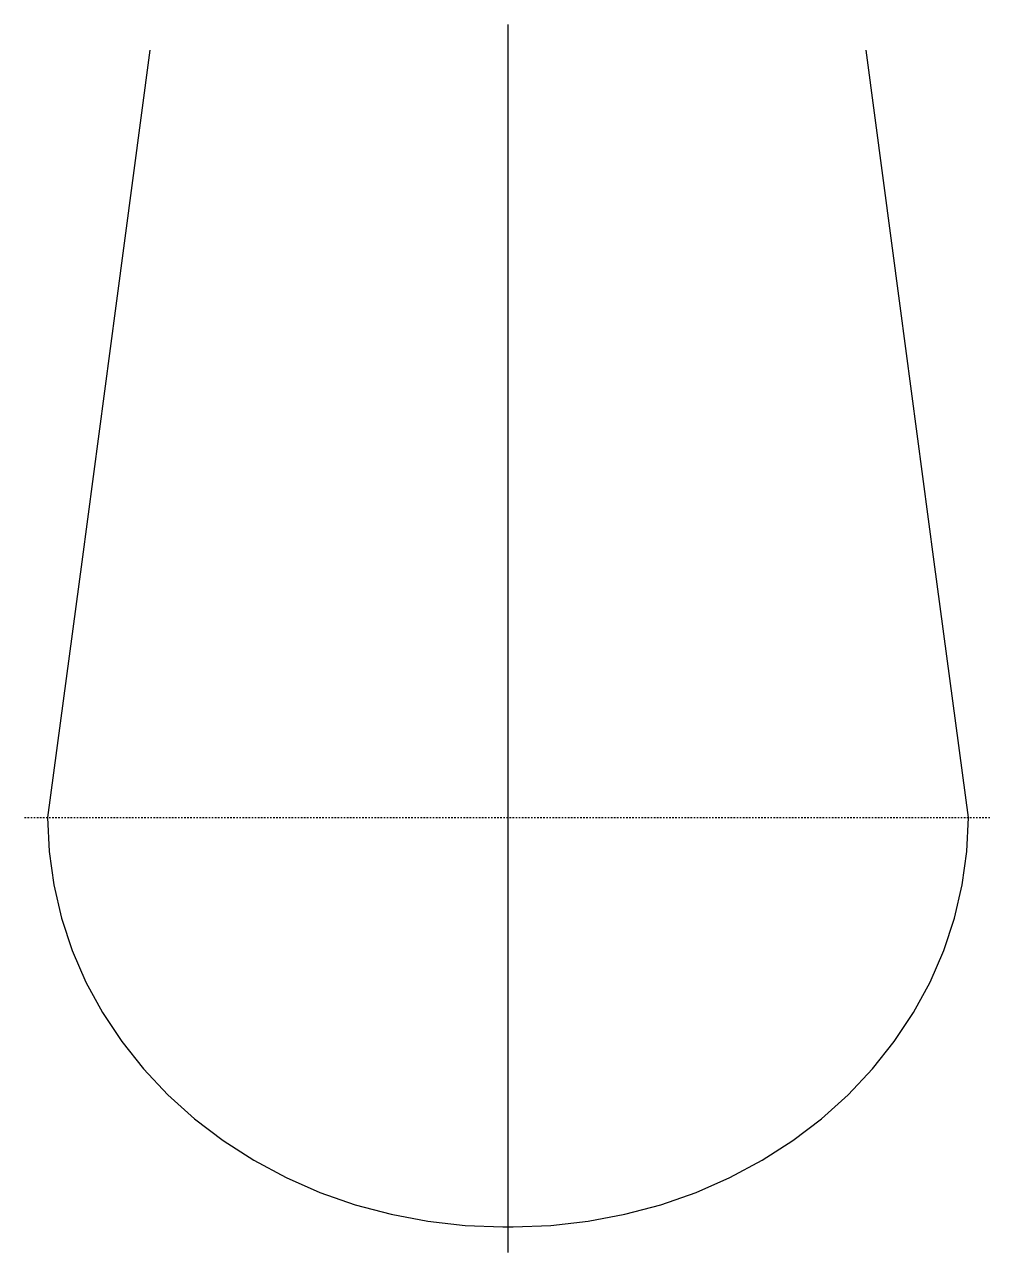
# Model space of a CAD drawing. Header units: millimetres. Extents: x -94 to 94, y -85 to 155.
import ezdxf

# ---------------------------------------------------------------- set-up
doc = ezdxf.new("R2010")
doc.units = ezdxf.units.MM
doc.linetypes.add('DASHED', pattern=[0.6, 0.3, -0.3])

msp = doc.modelspace()

# ---------------------------------------------------------------- linework, layer by layer
at = {"layer": 'CL', "color": 3}
msp.add_line((0, -85), (0, 155), dxfattribs=at)
at = {"layer": 'DWL', "color": 5, "linetype": 'DASHED'}
msp.add_line((-94.5, 0), (94.5, 0), dxfattribs=at)
at = {"layer": 'SECTION', "color": 1}
msp.add_lwpolyline([(-70, 150), (-76.67, 100), (-83.33, 50), (-90, 0), (-89.7, -6.61), (-88.79, -13.17), (-87.28, -19.64), (-85.18, -25.98), (-82.5, -32.14), (-79.27, -38.08), (-75.51, -43.76), (-71.23, -49.14), (-66.48, -54.18), (-61.28, -58.86), (-55.66, -63.13), (-49.68, -66.97), (-43.36, -70.36), (-36.75, -73.26), (-29.9, -75.67), (-22.85, -77.55), (-15.65, -78.91), (-8.35, -79.73), (-1, -80), (-0.5, -80), (0, -80), (0.5, -80), (1, -80), (8.35, -79.73), (15.65, -78.91), (22.85, -77.55), (29.9, -75.67), (36.75, -73.26), (43.36, -70.36), (49.68, -66.97), (55.66, -63.13), (61.28, -58.86), (66.48, -54.18), (71.23, -49.14), (75.51, -43.76), (79.27, -38.08), (82.5, -32.14), (85.18, -25.98), (87.28, -19.64), (88.79, -13.17), (89.7, -6.61), (90, 0), (83.33, 50), (76.67, 100), (70, 150)], dxfattribs=at)

doc.saveas('drawing.dxf')
